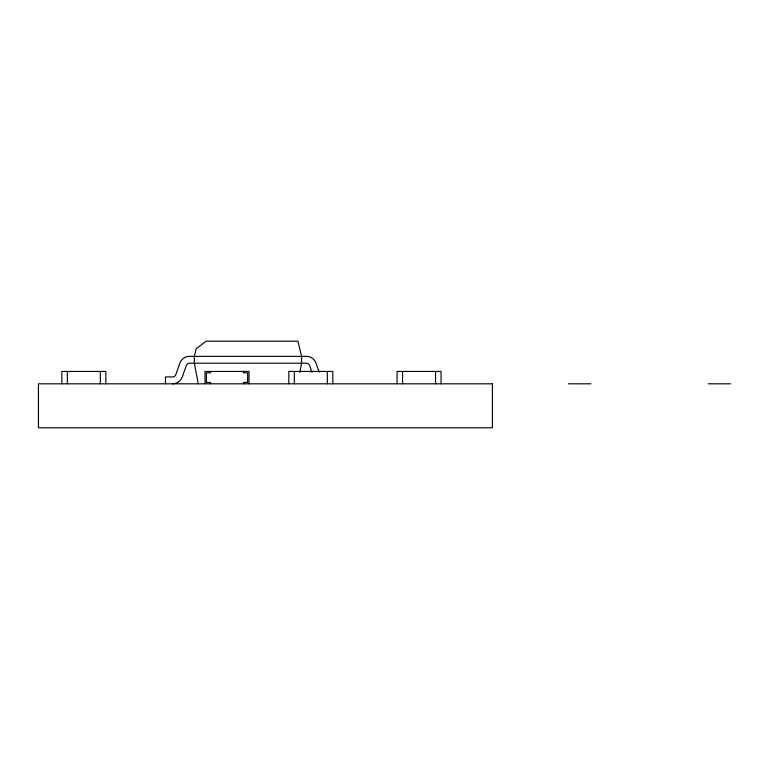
<?xml version="1.0" encoding="UTF-8"?>
<svg xmlns="http://www.w3.org/2000/svg" width="769" height="769" viewBox="0 0 769 769"><rect width="100%" height="100%" fill="white"/><g stroke="black" fill="none" stroke-linecap="round" stroke-linejoin="round"><path stroke-width="1.15" d="M299.843 372.359L301.583 363.189L301.583 356.316L297.882 341.196L206.063 341.196L196.21 348.751L194.355 356.316L194.355 363.189L198.267 383.808M568.541 383.808L590.871 383.808M708.22 383.808L730.55 383.808M319.222 372.138L315.742 362.362A10.535 10.535 0 0 0 307.292 356.364L188.645 356.364A10.535 10.535 0 0 0 180.196 362.362L175.736 374.868A3.624 3.624 0 0 1 172.833 376.906L165.479 376.935L165.479 383.808M312.012 372.35L309.657 365.64A3.653 3.653 0 0 0 306.216 363.189L189.722 363.189A3.653 3.653 0 0 0 186.281 365.64L182.359 376.829A10.506 10.506 0 0 1 172.467 383.808M441.07 383.808L441.07 371.437L397.083 371.437L397.083 383.808M435.571 371.437L435.571 383.808M402.581 371.437L402.581 383.808M332.823 383.808L332.823 371.437L288.827 371.437L288.827 383.808M327.325 371.437L327.325 383.808M294.325 371.437L294.325 383.808M249.012 383.808L249.012 371.437L205.025 371.437L205.025 383.808M243.513 371.437L243.513 372.811L247.637 372.811L247.637 382.433L243.513 382.433L243.513 383.808M210.523 371.437L210.523 372.811L206.4 372.811L206.4 382.433L210.523 382.433L210.523 383.808M105.843 383.808L105.843 371.437L61.847 371.437L61.847 383.808M100.345 371.437L100.345 383.808M67.345 371.437L67.345 383.808M492.41 383.808L38.45 383.808L38.45 427.804L492.41 427.804L492.41 383.808"/></g></svg>
